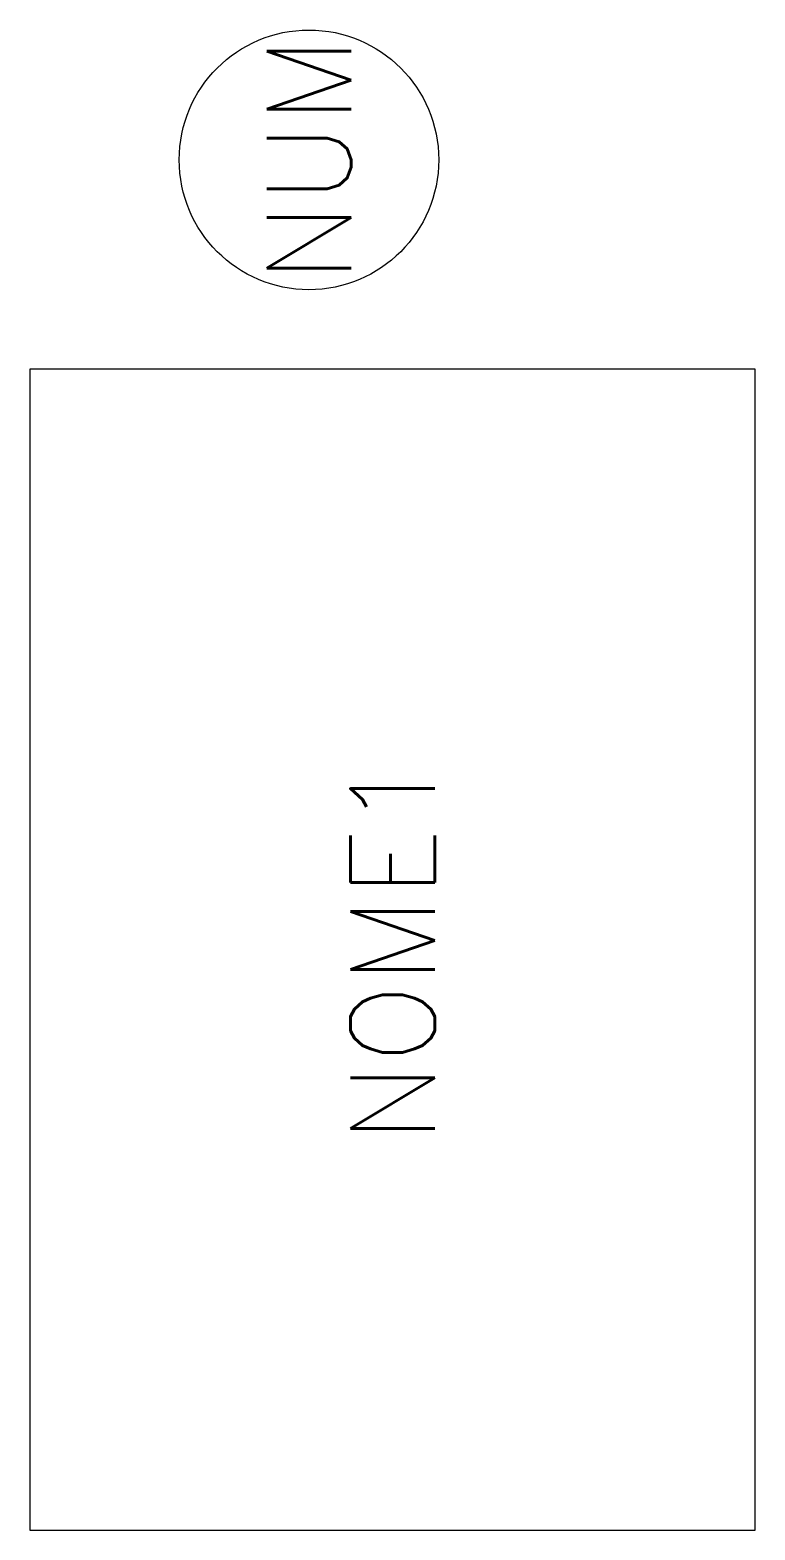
# Model space of a CAD drawing. Header units: millimetres. Extents: x 0 to 17.2, y 0 to 35.6.
import ezdxf
from ezdxf.enums import TextEntityAlignment as Align

# ---------------------------------------------------------------- set-up
doc = ezdxf.new("R2010")
doc.units = ezdxf.units.MM
doc.styles.add('ROMANS', font='romans.shx')

msp = doc.modelspace()

# ---------------------------------------------------------------- linework, layer by layer
msp.add_lwpolyline([(17.198, 27.517), (0, 27.517), (0, 0), (17.198, 0)], close=True)
msp.add_circle((6.617, 32.478), 3.078)

# ---------------------------------------------------------------- texts
at = {"color": 7, "style": 'ROMANS', "flags": 4}
for tag, text, p in [('NUM', 'NUM', (6.62, 32.48)), ('NOME1', 'NOME1', (8.6, 13.76))]:
    msp.add_attdef(tag, text=text, height=2, rotation=90, dxfattribs=at).set_placement(p, align=Align.MIDDLE_CENTER)

doc.saveas('drawing.dxf')
